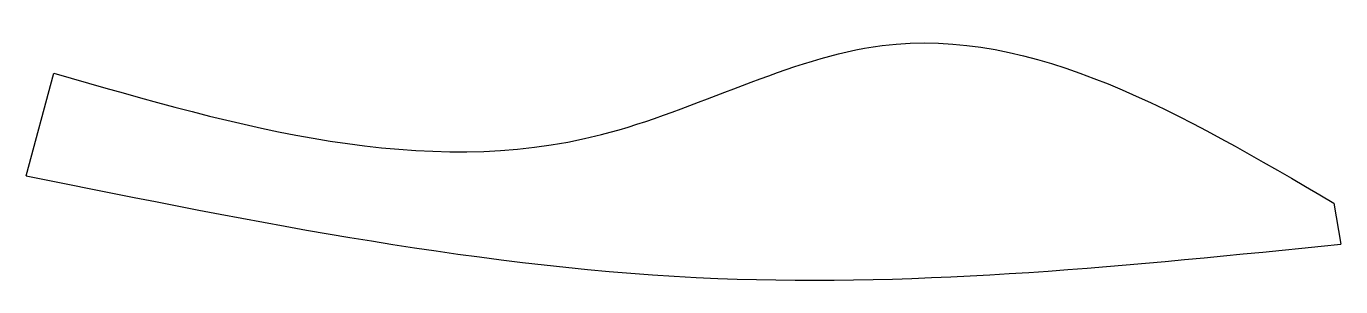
# Model space of a CAD drawing. Extents: x 52 to 532, y 69 to 165.
import ezdxf

# ---------------------------------------------------------------- set-up
doc = ezdxf.new("R2010")
doc.units = 0
doc.header["$LTSCALE"] = 10

msp = doc.modelspace()

# ---------------------------------------------------------------- linework, layer by layer
for p, q in [((52.5, 110), (62.5, 147.5)), ((530, 100), (532.5, 85))]:
    msp.add_line(p, q)
for points in [[(62.5, 147.5), (262.5, 125), (365, 157.5), (530, 100)], [(52.5, 110, 17.5), (305, 72.5, 17.5), (532.5, 85, 17.5)]]:
    msp.add_spline(points, degree=3)

doc.saveas('drawing.dxf')
